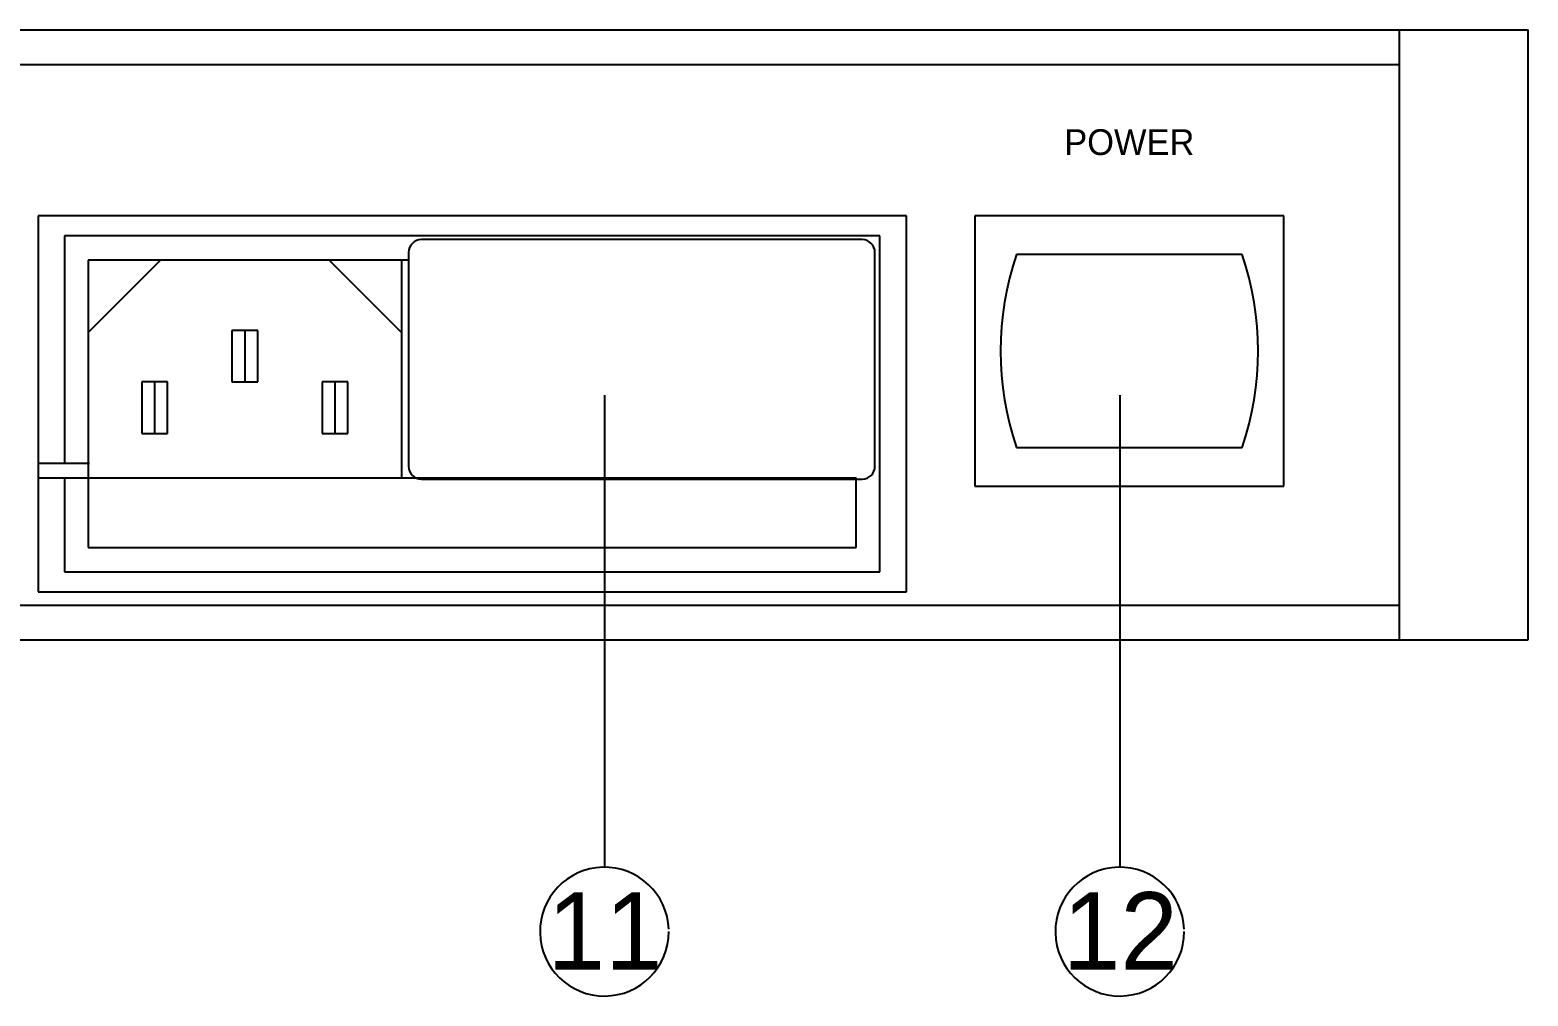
# Model space of a CAD drawing. Extents: x 74 to 556, y 39 to 211.
# Drawn here: x 418.3 to 534.6, y 38.7 to 113.7 of the extents above; entities that cross this region are included whole.
import ezdxf
from ezdxf.enums import TextEntityAlignment as Align

# ---------------------------------------------------------------- set-up
doc = ezdxf.new("R2010")
doc.units = 0
for name, color, linetype in [('KOMPONENT', 10, 'CONTINUOUS'), ('SERVICE-2', 3, 'CONTINUOUS'), ('TEKST', 7, 'CONTINUOUS')]:
    doc.layers.add(name, color=color, linetype=linetype)

msp = doc.modelspace()

# ---------------------------------------------------------------- linework, layer by layer
at = {"layer": 'KOMPONENT', "color": 0}
for p, q in [((524.6, 113.675), (524.6, 66.32499999999999)), ((534.6, 66.32499999999999), (534.6, 113.675)), ((103, 111), (524.6, 111)), ((418.95, 99.25000000000003), (418.95, 70.05000000000001)), ((486.35, 99.25000000000003), (418.95, 99.25000000000003)), ((486.35, 70.05000000000001), (486.35, 99.25000000000003)), ((491.65, 99.25), (491.65, 78.25)), ((515.6500000000001, 99.25), (491.65, 99.25)), ((515.6500000000001, 78.25), (515.6500000000001, 99.25)), ((421, 97.70000000000002), (421, 80.05000000000001)), ((484.3, 97.70000000000002), (421, 97.70000000000002)), ((484.3, 71.60000000000002), (484.3, 97.70000000000002)), ((482.9130448093688, 97.39899284729339), (448.7130448093687, 97.39899284729336)), ((428.4499999999999, 95.80000000000001), (422.85, 90.20000000000002)), ((422.85, 95.80000000000001), (422.85, 73.5)), ((447.7130448093687, 95.80000000000001), (422.85, 95.80000000000001)), ((441.55, 95.80000000000001), (447.15, 90.20000000000002)), ((447.15, 95.80000000000001), (447.15, 78.9)), ((447.7130448093687, 96.39899284729336), (447.7130448093687, 79.79899284729339)), ((483.9130448093687, 79.79899284729339), (483.9130448093688, 96.39899284729339)), ((512.4000000000001, 96.25), (494.9, 96.25)), ((434, 90.35000000000002), (434, 86.35000000000002)), ((436, 90.35000000000002), (434, 90.35000000000002)), ((435, 90.35000000000002), (435, 86.35000000000002)), ((436, 86.35000000000002), (436, 90.35000000000002)), ((427, 86.35000000000002), (427, 82.35000000000002)), ((429, 86.35000000000002), (427, 86.35000000000002)), ((428, 86.35000000000002), (428, 82.35000000000002)), ((429, 82.35000000000002), (429, 86.35000000000002)), ((434, 86.35000000000002), (436, 86.35000000000002)), ((441, 86.35000000000002), (441, 82.35000000000002)), ((443, 86.35000000000002), (441, 86.35000000000002)), ((442, 86.35000000000002), (442, 82.35000000000002)), ((443, 82.35000000000002), (443, 86.35000000000002)), ((427, 82.35000000000002), (429, 82.35000000000002)), ((441, 82.35000000000002), (443, 82.35000000000002)), ((494.9, 81.25), (512.4000000000001, 81.25)), ((418.95, 80.05000000000001), (422.95, 80.05000000000001)), ((418.95, 78.9), (482.4499999999999, 78.90000000000003)), ((448.7130448093687, 78.79899284729339), (482.9130448093687, 78.79899284729339)), ((482.4499999999999, 73.5), (482.4499999999999, 78.90000000000003)), ((491.65, 78.25), (515.6500000000001, 78.25)), ((422.85, 73.5), (482.4499999999999, 73.5)), ((421, 71.60000000000002), (484.3, 71.60000000000002)), ((418.95, 70.05000000000001), (486.35, 70.05000000000001)), ((524.6, 69), (103, 69))]:
    msp.add_line(p, q, dxfattribs=at)
for points in [[(93, 113.675), (534.6, 113.675)], [(420.9999999999999, 78.9), (421, 71.60000000000002)], [(93.00000000000001, 66.32499999999999), (534.6, 66.32499999999999)]]:
    msp.add_lwpolyline(points, dxfattribs=at)
for centre, radius, start, end in [((448.7130448093687, 96.39899284729336), 1, 90, 180), ((482.9130448093688, 96.39899284729339), 1, 0, 90), ((516.775, 88.75), 23.12499999999995, 161.0753555839487, 198.9246444160513), ((490.5250000000011, 88.75), 23.12499999999892, 341.0753555839479, 18.92464441605215), ((448.7130448093687, 79.79899284729339), 1, 180, 270), ((482.9130448093687, 79.79899284729339), 1, 270, 0)]:
    msp.add_arc(centre, radius, start, end, dxfattribs=at)
at = {"layer": 'SERVICE-2', "color": 0}
for points in [[(462.9135528725654, 85.31355287256642), (462.9135528725654, 48.67499999999965)], [(502.9135528725654, 85.31355287256642), (502.9135528725654, 48.67500000000138)]]:
    msp.add_lwpolyline(points, dxfattribs=at)
for centre in [(462.9135528725654, 43.67499999999998), (502.9135528725654, 43.67499999999998)]:
    msp.add_arc(centre, 5, 2.063998802032548, 0, dxfattribs=at)

# ---------------------------------------------------------------- texts
for s, p in [('11', (462.9588223805707, 40.73542931930837)), ('12', (502.9588223805707, 40.73542931930837))]:
    msp.add_text(s, height=6, dxfattribs=at).set_placement(p, align=Align.CENTER)
at = {"layer": 'TEKST', "color": 0}
msp.add_text('POWER', height=2, dxfattribs=at).set_placement((503.6500000000001, 103.9673228346457), align=Align.CENTER)

doc.saveas('drawing.dxf')
